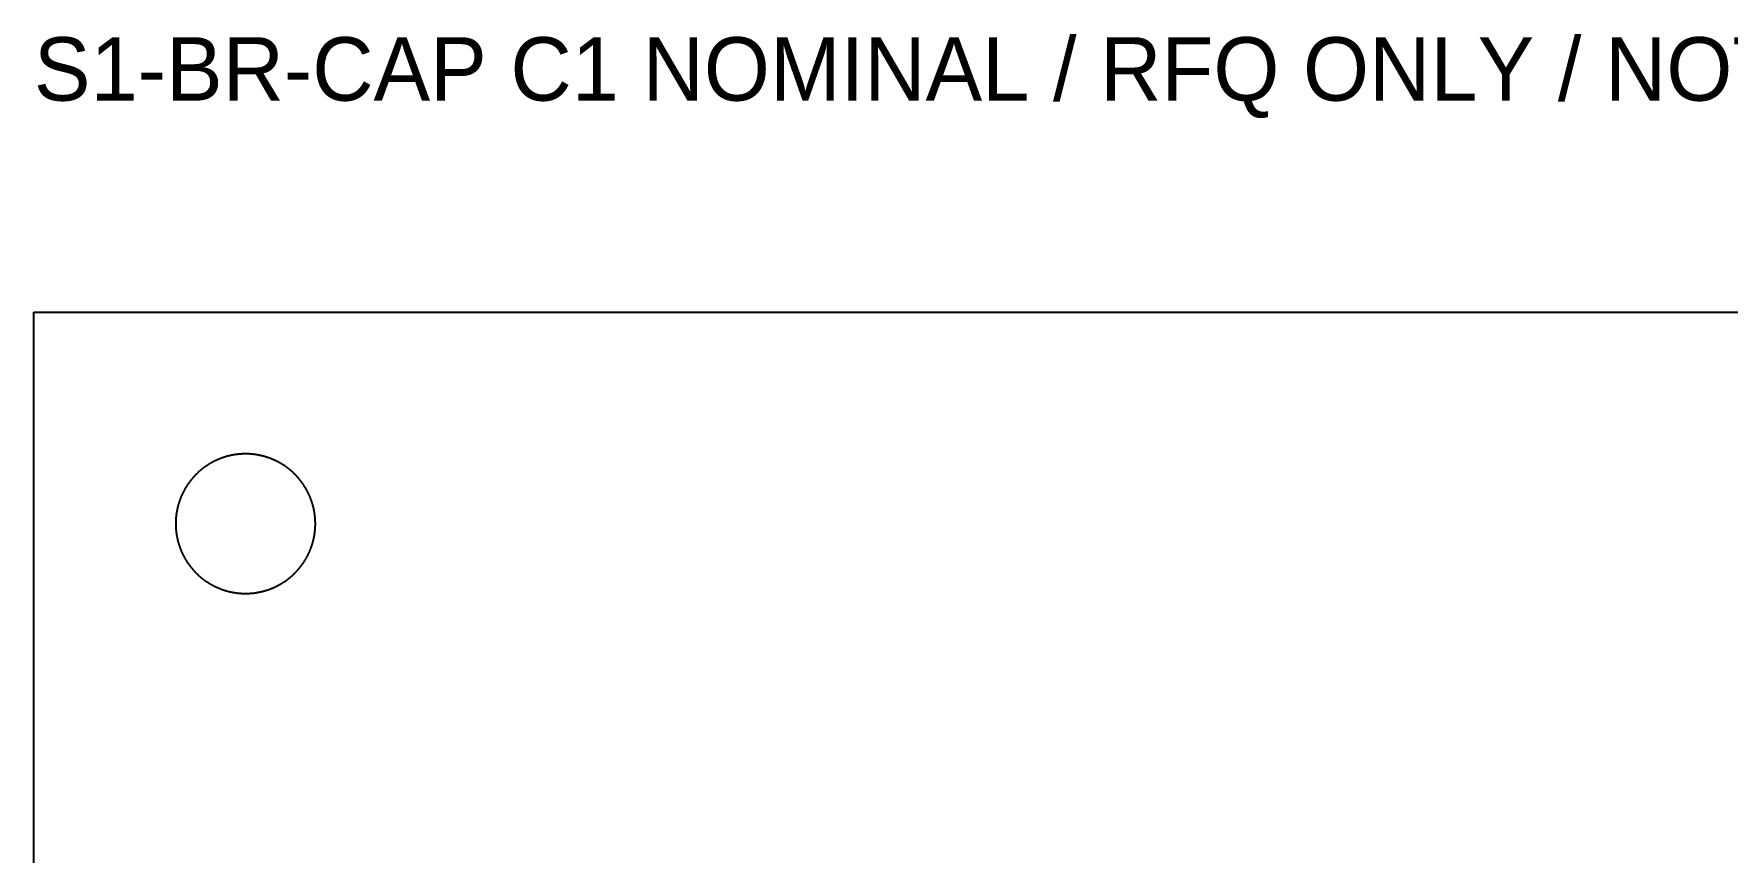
# Model space of a CAD drawing. Header units: millimetres. Extents: x 0 to 160, y 0 to 113.
# Drawn here: x 0 to 80, y 74.5 to 113.2 of the extents above; entities that cross this region are included whole.
import ezdxf

# ---------------------------------------------------------------- set-up
doc = ezdxf.new("R2010")
doc.units = ezdxf.units.MM
doc.layers.add('CUT', color=7, linetype='Continuous')
doc.layers.add('INFO', color=7, linetype='Continuous')

msp = doc.modelspace()

# ---------------------------------------------------------------- linework, layer by layer
at = {"layer": 'CUT'}
for points in [[(0, 100), (160, 100), (160, 0), (0, 0)], [(13.299, 90.061), (13.299, 90.081), (13.298, 90.101), (13.298, 90.121), (13.297, 90.142), (13.296, 90.162), (13.295, 90.182), (13.294, 90.202), (13.292, 90.223), (13.291, 90.243), (13.29, 90.263), (13.288, 90.283), (13.286, 90.303), (13.284, 90.323), (13.282, 90.344), (13.28, 90.364), (13.278, 90.384), (13.275, 90.404), (13.273, 90.424), (13.27, 90.444), (13.267, 90.464), (13.264, 90.484), (13.261, 90.504), (13.258, 90.524), (13.255, 90.544), (13.251, 90.564), (13.248, 90.584), (13.244, 90.604), (13.24, 90.624), (13.237, 90.644), (13.233, 90.664), (13.228, 90.683), (13.224, 90.703), (13.22, 90.723), (13.215, 90.743), (13.211, 90.762), (13.206, 90.782), (13.201, 90.802), (13.196, 90.821), (13.191, 90.841), (13.186, 90.861), (13.18, 90.88), (13.175, 90.9), (13.169, 90.919), (13.164, 90.939), (13.158, 90.958), (13.152, 90.977), (13.146, 90.997), (13.14, 91.016), (13.133, 91.035), (13.127, 91.054), (13.121, 91.074), (13.114, 91.093), (13.107, 91.112), (13.1, 91.131), (13.093, 91.15), (13.086, 91.169), (13.079, 91.188), (13.072, 91.207), (13.064, 91.225), (13.056, 91.244), (13.049, 91.263), (13.041, 91.282), (13.033, 91.3), (13.025, 91.319), (13.017, 91.337), (13.009, 91.356), (13, 91.374), (12.992, 91.393), (12.983, 91.411), (12.974, 91.429), (12.966, 91.447), (12.957, 91.466), (12.948, 91.484), (12.938, 91.502), (12.929, 91.52), (12.92, 91.538), (12.91, 91.556), (12.901, 91.573), (12.891, 91.591), (12.881, 91.609), (12.871, 91.627), (12.861, 91.644), (12.851, 91.662), (12.841, 91.679), (12.831, 91.697), (12.82, 91.714), (12.809, 91.731), (12.799, 91.748), (12.788, 91.765), (12.777, 91.783), (12.766, 91.8), (12.755, 91.817), (12.744, 91.833), (12.733, 91.85), (12.721, 91.867), (12.71, 91.884), (12.698, 91.9), (12.686, 91.917), (12.675, 91.933), (12.663, 91.95), (12.651, 91.966), (12.638, 91.982), (12.626, 91.998), (12.614, 92.014), (12.602, 92.03), (12.589, 92.046), (12.576, 92.062), (12.564, 92.078), (12.551, 92.093), (12.538, 92.109), (12.525, 92.125), (12.512, 92.14), (12.499, 92.155), (12.486, 92.171), (12.472, 92.186), (12.459, 92.201), (12.445, 92.216), (12.431, 92.231), (12.418, 92.246), (12.404, 92.261), (12.39, 92.275), (12.376, 92.29), (12.362, 92.305), (12.348, 92.319), (12.333, 92.333), (12.319, 92.348), (12.305, 92.362), (12.29, 92.376), (12.275, 92.39), (12.261, 92.404), (12.246, 92.418), (12.231, 92.431), (12.216, 92.445), (12.201, 92.459), (12.186, 92.472), (12.171, 92.486), (12.155, 92.499), (12.14, 92.512), (12.125, 92.525), (12.109, 92.538), (12.093, 92.551), (12.078, 92.564), (12.062, 92.576), (12.046, 92.589), (12.03, 92.602), (12.014, 92.614), (11.998, 92.626), (11.982, 92.638), (11.966, 92.651), (11.95, 92.663), (11.933, 92.675), (11.917, 92.686), (11.9, 92.698), (11.884, 92.71), (11.867, 92.721), (11.85, 92.733), (11.833, 92.744), (11.817, 92.755), (11.8, 92.766), (11.783, 92.777), (11.765, 92.788), (11.748, 92.799), (11.731, 92.809), (11.714, 92.82), (11.697, 92.831), (11.679, 92.841), (11.662, 92.851), (11.644, 92.861), (11.627, 92.871), (11.609, 92.881), (11.591, 92.891), (11.573, 92.901), (11.556, 92.91), (11.538, 92.92), (11.52, 92.929), (11.502, 92.938), (11.484, 92.948), (11.466, 92.957), (11.447, 92.966), (11.429, 92.974), (11.411, 92.983), (11.393, 92.992), (11.374, 93), (11.356, 93.009), (11.337, 93.017), (11.319, 93.025), (11.3, 93.033), (11.282, 93.041), (11.263, 93.049), (11.244, 93.056), (11.225, 93.064), (11.207, 93.072), (11.188, 93.079), (11.169, 93.086), (11.15, 93.093), (11.131, 93.1), (11.112, 93.107), (11.093, 93.114), (11.074, 93.121), (11.054, 93.127), (11.035, 93.133), (11.016, 93.14), (10.997, 93.146), (10.977, 93.152), (10.958, 93.158), (10.939, 93.164), (10.919, 93.169), (10.9, 93.175), (10.88, 93.18), (10.861, 93.186), (10.841, 93.191), (10.821, 93.196), (10.802, 93.201), (10.782, 93.206), (10.762, 93.211), (10.743, 93.215), (10.723, 93.22), (10.703, 93.224), (10.683, 93.228), (10.664, 93.233), (10.644, 93.237), (10.624, 93.24), (10.604, 93.244), (10.584, 93.248), (10.564, 93.251), (10.544, 93.255), (10.524, 93.258), (10.504, 93.261), (10.484, 93.264), (10.464, 93.267), (10.444, 93.27), (10.424, 93.273), (10.404, 93.275), (10.384, 93.278), (10.364, 93.28), (10.344, 93.282), (10.323, 93.284), (10.303, 93.286), (10.283, 93.288), (10.263, 93.29), (10.243, 93.291), (10.223, 93.292), (10.202, 93.294), (10.182, 93.295), (10.162, 93.296), (10.142, 93.297), (10.121, 93.298), (10.101, 93.298), (10.081, 93.299), (10.061, 93.299), (10.04, 93.3), (10.02, 93.3), (10, 93.3), (9.98, 93.3), (9.96, 93.3), (9.939, 93.299), (9.919, 93.299), (9.899, 93.298), (9.879, 93.298), (9.858, 93.297), (9.838, 93.296), (9.818, 93.295), (9.798, 93.294), (9.777, 93.292), (9.757, 93.291), (9.737, 93.29), (9.717, 93.288), (9.697, 93.286), (9.677, 93.284), (9.656, 93.282), (9.636, 93.28), (9.616, 93.278), (9.596, 93.275), (9.576, 93.273), (9.556, 93.27), (9.536, 93.267), (9.516, 93.264), (9.496, 93.261), (9.476, 93.258), (9.456, 93.255), (9.436, 93.251), (9.416, 93.248), (9.396, 93.244), (9.376, 93.24), (9.356, 93.237), (9.336, 93.233), (9.317, 93.228), (9.297, 93.224), (9.277, 93.22), (9.257, 93.215), (9.238, 93.211), (9.218, 93.206), (9.198, 93.201), (9.179, 93.196), (9.159, 93.191), (9.139, 93.186), (9.12, 93.18), (9.1, 93.175), (9.081, 93.169), (9.061, 93.164), (9.042, 93.158), (9.023, 93.152), (9.003, 93.146), (8.984, 93.14), (8.965, 93.133), (8.946, 93.127), (8.926, 93.121), (8.907, 93.114), (8.888, 93.107), (8.869, 93.1), (8.85, 93.093), (8.831, 93.086), (8.812, 93.079), (8.793, 93.072), (8.775, 93.064), (8.756, 93.056), (8.737, 93.049), (8.718, 93.041), (8.7, 93.033), (8.681, 93.025), (8.663, 93.017), (8.644, 93.009), (8.626, 93), (8.607, 92.992), (8.589, 92.983), (8.571, 92.974), (8.553, 92.966), (8.534, 92.957), (8.516, 92.948), (8.498, 92.938), (8.48, 92.929), (8.462, 92.92), (8.444, 92.91), (8.427, 92.901), (8.409, 92.891), (8.391, 92.881), (8.373, 92.871), (8.356, 92.861), (8.338, 92.851), (8.321, 92.841), (8.303, 92.831), (8.286, 92.82), (8.269, 92.809), (8.252, 92.799), (8.235, 92.788), (8.217, 92.777), (8.2, 92.766), (8.183, 92.755), (8.167, 92.744), (8.15, 92.733), (8.133, 92.721), (8.116, 92.71), (8.1, 92.698), (8.083, 92.686), (8.067, 92.675), (8.05, 92.663), (8.034, 92.651), (8.018, 92.638), (8.002, 92.626), (7.986, 92.614), (7.97, 92.602), (7.954, 92.589), (7.938, 92.576), (7.922, 92.564), (7.907, 92.551), (7.891, 92.538), (7.875, 92.525), (7.86, 92.512), (7.845, 92.499), (7.829, 92.486), (7.814, 92.472), (7.799, 92.459), (7.784, 92.445), (7.769, 92.431), (7.754, 92.418), (7.739, 92.404), (7.725, 92.39), (7.71, 92.376), (7.695, 92.362), (7.681, 92.348), (7.667, 92.333), (7.652, 92.319), (7.638, 92.305), (7.624, 92.29), (7.61, 92.275), (7.596, 92.261), (7.582, 92.246), (7.569, 92.231), (7.555, 92.216), (7.541, 92.201), (7.528, 92.186), (7.514, 92.171), (7.501, 92.155), (7.488, 92.14), (7.475, 92.125), (7.462, 92.109), (7.449, 92.093), (7.436, 92.078), (7.424, 92.062), (7.411, 92.046), (7.398, 92.03), (7.386, 92.014), (7.374, 91.998), (7.362, 91.982), (7.349, 91.966), (7.337, 91.95), (7.325, 91.933), (7.314, 91.917), (7.302, 91.9), (7.29, 91.884), (7.279, 91.867), (7.267, 91.85), (7.256, 91.833), (7.245, 91.817), (7.234, 91.8), (7.223, 91.783), (7.212, 91.765), (7.201, 91.748), (7.191, 91.731), (7.18, 91.714), (7.169, 91.697), (7.159, 91.679), (7.149, 91.662), (7.139, 91.644), (7.129, 91.627), (7.119, 91.609), (7.109, 91.591), (7.099, 91.573), (7.09, 91.556), (7.08, 91.538), (7.071, 91.52), (7.062, 91.502), (7.052, 91.484), (7.043, 91.466), (7.034, 91.447), (7.026, 91.429), (7.017, 91.411), (7.008, 91.393), (7, 91.374), (6.991, 91.356), (6.983, 91.337), (6.975, 91.319), (6.967, 91.3), (6.959, 91.282), (6.951, 91.263), (6.944, 91.244), (6.936, 91.225), (6.928, 91.207), (6.921, 91.188), (6.914, 91.169), (6.907, 91.15), (6.9, 91.131), (6.893, 91.112), (6.886, 91.093), (6.879, 91.074), (6.873, 91.054), (6.867, 91.035), (6.86, 91.016), (6.854, 90.997), (6.848, 90.977), (6.842, 90.958), (6.836, 90.939), (6.831, 90.919), (6.825, 90.9), (6.82, 90.88), (6.814, 90.861), (6.809, 90.841), (6.804, 90.821), (6.799, 90.802), (6.794, 90.782), (6.789, 90.762), (6.785, 90.743), (6.78, 90.723), (6.776, 90.703), (6.772, 90.683), (6.767, 90.664), (6.763, 90.644), (6.76, 90.624), (6.756, 90.604), (6.752, 90.584), (6.749, 90.564), (6.745, 90.544), (6.742, 90.524), (6.739, 90.504), (6.736, 90.484), (6.733, 90.464), (6.73, 90.444), (6.727, 90.424), (6.725, 90.404), (6.722, 90.384), (6.72, 90.364), (6.718, 90.344), (6.716, 90.323), (6.714, 90.303), (6.712, 90.283), (6.71, 90.263), (6.709, 90.243), (6.708, 90.223), (6.706, 90.202), (6.705, 90.182), (6.704, 90.162), (6.703, 90.142), (6.702, 90.121), (6.702, 90.101), (6.701, 90.081), (6.701, 90.061), (6.7, 90.04), (6.7, 90.02), (6.7, 90), (6.7, 89.98), (6.7, 89.96), (6.701, 89.939), (6.701, 89.919), (6.702, 89.899), (6.702, 89.879), (6.703, 89.858), (6.704, 89.838), (6.705, 89.818), (6.706, 89.798), (6.708, 89.777), (6.709, 89.757), (6.71, 89.737), (6.712, 89.717), (6.714, 89.697), (6.716, 89.677), (6.718, 89.656), (6.72, 89.636), (6.722, 89.616), (6.725, 89.596), (6.727, 89.576), (6.73, 89.556), (6.733, 89.536), (6.736, 89.516), (6.739, 89.496), (6.742, 89.476), (6.745, 89.456), (6.749, 89.436), (6.752, 89.416), (6.756, 89.396), (6.76, 89.376), (6.763, 89.356), (6.767, 89.336), (6.772, 89.317), (6.776, 89.297), (6.78, 89.277), (6.785, 89.257), (6.789, 89.238), (6.794, 89.218), (6.799, 89.198), (6.804, 89.179), (6.809, 89.159), (6.814, 89.139), (6.82, 89.12), (6.825, 89.1), (6.831, 89.081), (6.836, 89.061), (6.842, 89.042), (6.848, 89.023), (6.854, 89.003), (6.86, 88.984), (6.867, 88.965), (6.873, 88.946), (6.879, 88.926), (6.886, 88.907), (6.893, 88.888), (6.9, 88.869), (6.907, 88.85), (6.914, 88.831), (6.921, 88.812), (6.928, 88.793), (6.936, 88.775), (6.944, 88.756), (6.951, 88.737), (6.959, 88.718), (6.967, 88.7), (6.975, 88.681), (6.983, 88.663), (6.991, 88.644), (7, 88.626), (7.008, 88.607), (7.017, 88.589), (7.026, 88.571), (7.034, 88.553), (7.043, 88.534), (7.052, 88.516), (7.062, 88.498), (7.071, 88.48), (7.08, 88.462), (7.09, 88.444), (7.099, 88.427), (7.109, 88.409), (7.119, 88.391), (7.129, 88.373), (7.139, 88.356), (7.149, 88.338), (7.159, 88.321), (7.169, 88.303), (7.18, 88.286), (7.191, 88.269), (7.201, 88.252), (7.212, 88.235), (7.223, 88.217), (7.234, 88.2), (7.245, 88.183), (7.256, 88.167), (7.267, 88.15), (7.279, 88.133), (7.29, 88.116), (7.302, 88.1), (7.314, 88.083), (7.325, 88.067), (7.337, 88.05), (7.349, 88.034), (7.362, 88.018), (7.374, 88.002), (7.386, 87.986), (7.398, 87.97), (7.411, 87.954), (7.424, 87.938), (7.436, 87.922), (7.449, 87.907), (7.462, 87.891), (7.475, 87.875), (7.488, 87.86), (7.501, 87.845), (7.514, 87.829), (7.528, 87.814), (7.541, 87.799), (7.555, 87.784), (7.569, 87.769), (7.582, 87.754), (7.596, 87.739), (7.61, 87.725), (7.624, 87.71), (7.638, 87.695), (7.652, 87.681), (7.667, 87.667), (7.681, 87.652), (7.695, 87.638), (7.71, 87.624), (7.725, 87.61), (7.739, 87.596), (7.754, 87.582), (7.769, 87.569), (7.784, 87.555), (7.799, 87.541), (7.814, 87.528), (7.829, 87.514), (7.845, 87.501), (7.86, 87.488), (7.875, 87.475), (7.891, 87.462), (7.907, 87.449), (7.922, 87.436), (7.938, 87.424), (7.954, 87.411), (7.97, 87.398), (7.986, 87.386), (8.002, 87.374), (8.018, 87.362), (8.034, 87.349), (8.05, 87.337), (8.067, 87.325), (8.083, 87.314), (8.1, 87.302), (8.116, 87.29), (8.133, 87.279), (8.15, 87.267), (8.167, 87.256), (8.183, 87.245), (8.2, 87.234), (8.217, 87.223), (8.235, 87.212), (8.252, 87.201), (8.269, 87.191), (8.286, 87.18), (8.303, 87.169), (8.321, 87.159), (8.338, 87.149), (8.356, 87.139), (8.373, 87.129), (8.391, 87.119), (8.409, 87.109), (8.427, 87.099), (8.444, 87.09), (8.462, 87.08), (8.48, 87.071), (8.498, 87.062), (8.516, 87.052), (8.534, 87.043), (8.553, 87.034), (8.571, 87.026), (8.589, 87.017), (8.607, 87.008), (8.626, 87), (8.644, 86.991), (8.663, 86.983), (8.681, 86.975), (8.7, 86.967), (8.718, 86.959), (8.737, 86.951), (8.756, 86.944), (8.775, 86.936), (8.793, 86.928), (8.812, 86.921), (8.831, 86.914), (8.85, 86.907), (8.869, 86.9), (8.888, 86.893), (8.907, 86.886), (8.926, 86.879), (8.946, 86.873), (8.965, 86.867), (8.984, 86.86), (9.003, 86.854), (9.023, 86.848), (9.042, 86.842), (9.061, 86.836), (9.081, 86.831), (9.1, 86.825), (9.12, 86.82), (9.139, 86.814), (9.159, 86.809), (9.179, 86.804), (9.198, 86.799), (9.218, 86.794), (9.238, 86.789), (9.257, 86.785), (9.277, 86.78), (9.297, 86.776), (9.317, 86.772), (9.336, 86.767), (9.356, 86.763), (9.376, 86.76), (9.396, 86.756), (9.416, 86.752), (9.436, 86.749), (9.456, 86.745), (9.476, 86.742), (9.496, 86.739), (9.516, 86.736), (9.536, 86.733), (9.556, 86.73), (9.576, 86.727), (9.596, 86.725), (9.616, 86.722), (9.636, 86.72), (9.656, 86.718), (9.677, 86.716), (9.697, 86.714), (9.717, 86.712), (9.737, 86.71), (9.757, 86.709), (9.777, 86.708), (9.798, 86.706), (9.818, 86.705), (9.838, 86.704), (9.858, 86.703), (9.879, 86.702), (9.899, 86.702), (9.919, 86.701), (9.939, 86.701), (9.96, 86.7), (9.98, 86.7), (10, 86.7), (10.02, 86.7), (10.04, 86.7), (10.061, 86.701), (10.081, 86.701), (10.101, 86.702), (10.121, 86.702), (10.142, 86.703), (10.162, 86.704), (10.182, 86.705), (10.202, 86.706), (10.223, 86.708), (10.243, 86.709), (10.263, 86.71), (10.283, 86.712), (10.303, 86.714), (10.323, 86.716), (10.344, 86.718), (10.364, 86.72), (10.384, 86.722), (10.404, 86.725), (10.424, 86.727), (10.444, 86.73), (10.464, 86.733), (10.484, 86.736), (10.504, 86.739), (10.524, 86.742), (10.544, 86.745), (10.564, 86.749), (10.584, 86.752), (10.604, 86.756), (10.624, 86.76), (10.644, 86.763), (10.664, 86.767), (10.683, 86.772), (10.703, 86.776), (10.723, 86.78), (10.743, 86.785), (10.762, 86.789), (10.782, 86.794), (10.802, 86.799), (10.821, 86.804), (10.841, 86.809), (10.861, 86.814), (10.88, 86.82), (10.9, 86.825), (10.919, 86.831), (10.939, 86.836), (10.958, 86.842), (10.977, 86.848), (10.997, 86.854), (11.016, 86.86), (11.035, 86.867), (11.054, 86.873), (11.074, 86.879), (11.093, 86.886), (11.112, 86.893), (11.131, 86.9), (11.15, 86.907), (11.169, 86.914), (11.188, 86.921), (11.207, 86.928), (11.225, 86.936), (11.244, 86.944), (11.263, 86.951), (11.282, 86.959), (11.3, 86.967), (11.319, 86.975), (11.337, 86.983), (11.356, 86.991), (11.374, 87), (11.393, 87.008), (11.411, 87.017), (11.429, 87.026), (11.447, 87.034), (11.466, 87.043), (11.484, 87.052), (11.502, 87.062), (11.52, 87.071), (11.538, 87.08), (11.556, 87.09), (11.573, 87.099), (11.591, 87.109), (11.609, 87.119), (11.627, 87.129), (11.644, 87.139), (11.662, 87.149), (11.679, 87.159), (11.697, 87.169), (11.714, 87.18), (11.731, 87.191), (11.748, 87.201), (11.765, 87.212), (11.783, 87.223), (11.8, 87.234), (11.817, 87.245), (11.833, 87.256), (11.85, 87.267), (11.867, 87.279), (11.884, 87.29), (11.9, 87.302), (11.917, 87.314), (11.933, 87.325), (11.95, 87.337), (11.966, 87.349), (11.982, 87.362), (11.998, 87.374), (12.014, 87.386), (12.03, 87.398), (12.046, 87.411), (12.062, 87.424), (12.078, 87.436), (12.093, 87.449), (12.109, 87.462), (12.125, 87.475), (12.14, 87.488), (12.155, 87.501), (12.171, 87.514), (12.186, 87.528), (12.201, 87.541), (12.216, 87.555), (12.231, 87.569), (12.246, 87.582), (12.261, 87.596), (12.275, 87.61), (12.29, 87.624), (12.305, 87.638), (12.319, 87.652), (12.333, 87.667), (12.348, 87.681), (12.362, 87.695), (12.376, 87.71), (12.39, 87.725), (12.404, 87.739), (12.418, 87.754), (12.431, 87.769), (12.445, 87.784), (12.459, 87.799), (12.472, 87.814), (12.486, 87.829), (12.499, 87.845), (12.512, 87.86), (12.525, 87.875), (12.538, 87.891), (12.551, 87.907), (12.564, 87.922), (12.576, 87.938), (12.589, 87.954), (12.602, 87.97), (12.614, 87.986), (12.626, 88.002), (12.638, 88.018), (12.651, 88.034), (12.663, 88.05), (12.675, 88.067), (12.686, 88.083), (12.698, 88.1), (12.71, 88.116), (12.721, 88.133), (12.733, 88.15), (12.744, 88.167), (12.755, 88.183), (12.766, 88.2), (12.777, 88.217), (12.788, 88.235), (12.799, 88.252), (12.809, 88.269), (12.82, 88.286), (12.831, 88.303), (12.841, 88.321), (12.851, 88.338), (12.861, 88.356), (12.871, 88.373), (12.881, 88.391), (12.891, 88.409), (12.901, 88.427), (12.91, 88.444), (12.92, 88.462), (12.929, 88.48), (12.938, 88.498), (12.948, 88.516), (12.957, 88.534), (12.966, 88.553), (12.974, 88.571), (12.983, 88.589), (12.992, 88.607), (13, 88.626), (13.009, 88.644), (13.017, 88.663), (13.025, 88.681), (13.033, 88.7), (13.041, 88.718), (13.049, 88.737), (13.056, 88.756), (13.064, 88.775), (13.072, 88.793), (13.079, 88.812), (13.086, 88.831), (13.093, 88.85), (13.1, 88.869), (13.107, 88.888), (13.114, 88.907), (13.121, 88.926), (13.127, 88.946), (13.133, 88.965), (13.14, 88.984), (13.146, 89.003), (13.152, 89.023), (13.158, 89.042), (13.164, 89.061), (13.169, 89.081), (13.175, 89.1), (13.18, 89.12), (13.186, 89.139), (13.191, 89.159), (13.196, 89.179), (13.201, 89.198), (13.206, 89.218), (13.211, 89.238), (13.215, 89.257), (13.22, 89.277), (13.224, 89.297), (13.228, 89.317), (13.233, 89.336), (13.237, 89.356), (13.24, 89.376), (13.244, 89.396), (13.248, 89.416), (13.251, 89.436), (13.255, 89.456), (13.258, 89.476), (13.261, 89.496), (13.264, 89.516), (13.267, 89.536), (13.27, 89.556), (13.273, 89.576), (13.275, 89.596), (13.278, 89.616), (13.28, 89.636), (13.282, 89.656), (13.284, 89.677), (13.286, 89.697), (13.288, 89.717), (13.29, 89.737), (13.291, 89.757), (13.292, 89.777), (13.294, 89.798), (13.295, 89.818), (13.296, 89.838), (13.297, 89.858), (13.298, 89.879), (13.298, 89.899), (13.299, 89.919), (13.299, 89.939), (13.3, 89.96), (13.3, 89.98), (13.3, 90), (13.3, 90.02), (13.3, 90.04)]]:
    msp.add_lwpolyline(points, close=True, dxfattribs=at)

# ---------------------------------------------------------------- texts
at = {"layer": 'INFO'}
msp.add_text('S1-BR-CAP C1 NOMINAL / RFQ ONLY / NOT NC RELEASE', height=3, dxfattribs=at).set_placement((0, 110))

doc.saveas('drawing.dxf')
